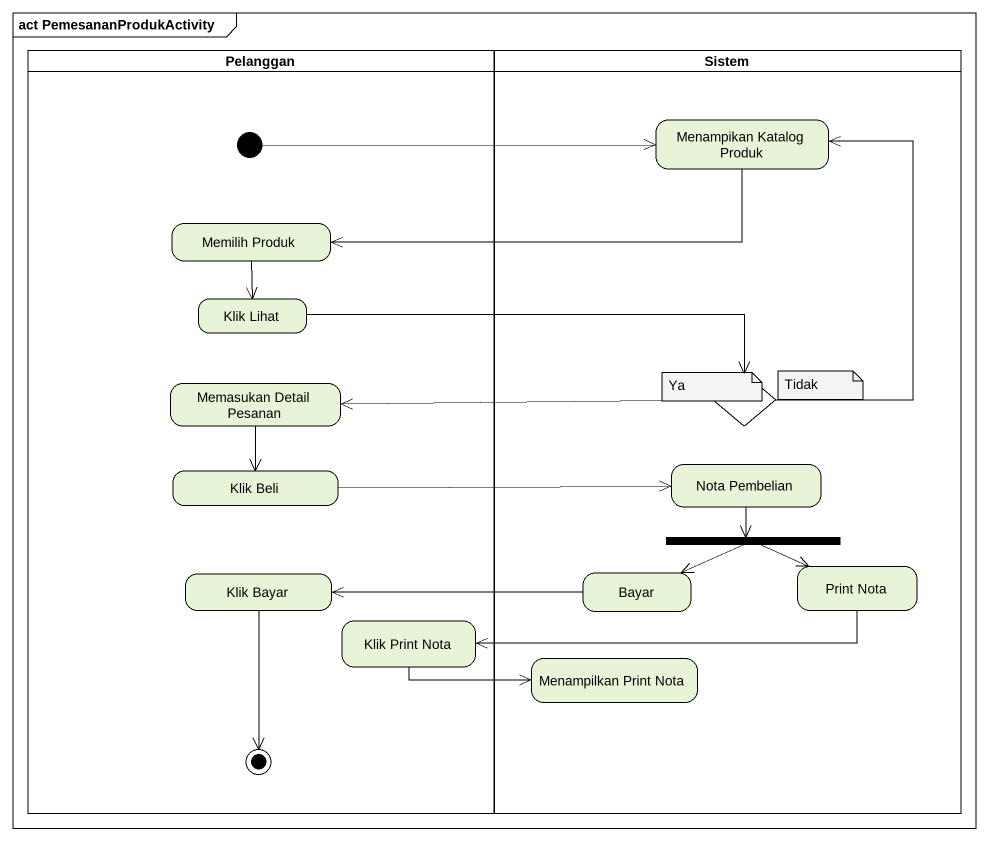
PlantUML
@startuml
mainframe act PemesananProdukActivity
hide empty description
state Pelanggan <<partition>> {
  state initial1 <<start>>
  state "Memilih Produk" as Memilih_Produk
  state "Klik Lihat" as Klik_Lihat
  state "Memasukan Detail Pesanan" as Memasukan_Detail_Pesanan
  state "Klik Beli" as Klik_Beli
  state "Klik Bayar" as Klik_Bayar
  state "Klik Print Nota" as Klik_Print_Nota
  Klik_Bayar --> [*]
}
state Sistem <<partition>> {
  state "Menampikan Katalog Produk" as Menampikan_Katalog_Produk
  state choice1 <<choice>>
  state "Nota Pembelian" as Nota_Pembelian
  state fork1 <<fork>>
  state Bayar
  state "Print Nota" as Print_Nota
  state "Menampilkan Print Nota" as Menampilkan_Print_Nota
}
initial1 -right-> Menampikan_Katalog_Produk
Menampikan_Katalog_Produk -left-> Memilih_Produk
Memilih_Produk --> Klik_Lihat
Klik_Lihat -right-> choice1
Memasukan_Detail_Pesanan --> Klik_Beli
choice1 -up-> Menampikan_Katalog_Produk
choice1 -left-> Memasukan_Detail_Pesanan
Klik_Beli -right-> Nota_Pembelian
Nota_Pembelian --> fork1
fork1 -left-> Bayar
fork1 -right-> Print_Nota
Bayar -left-> Klik_Bayar
Print_Nota -left-> Klik_Print_Nota
Klik_Print_Nota -right-> Menampilkan_Print_Nota
note as N1
  Ya
end note
note as N2
  Tidak
end note
@enduml
